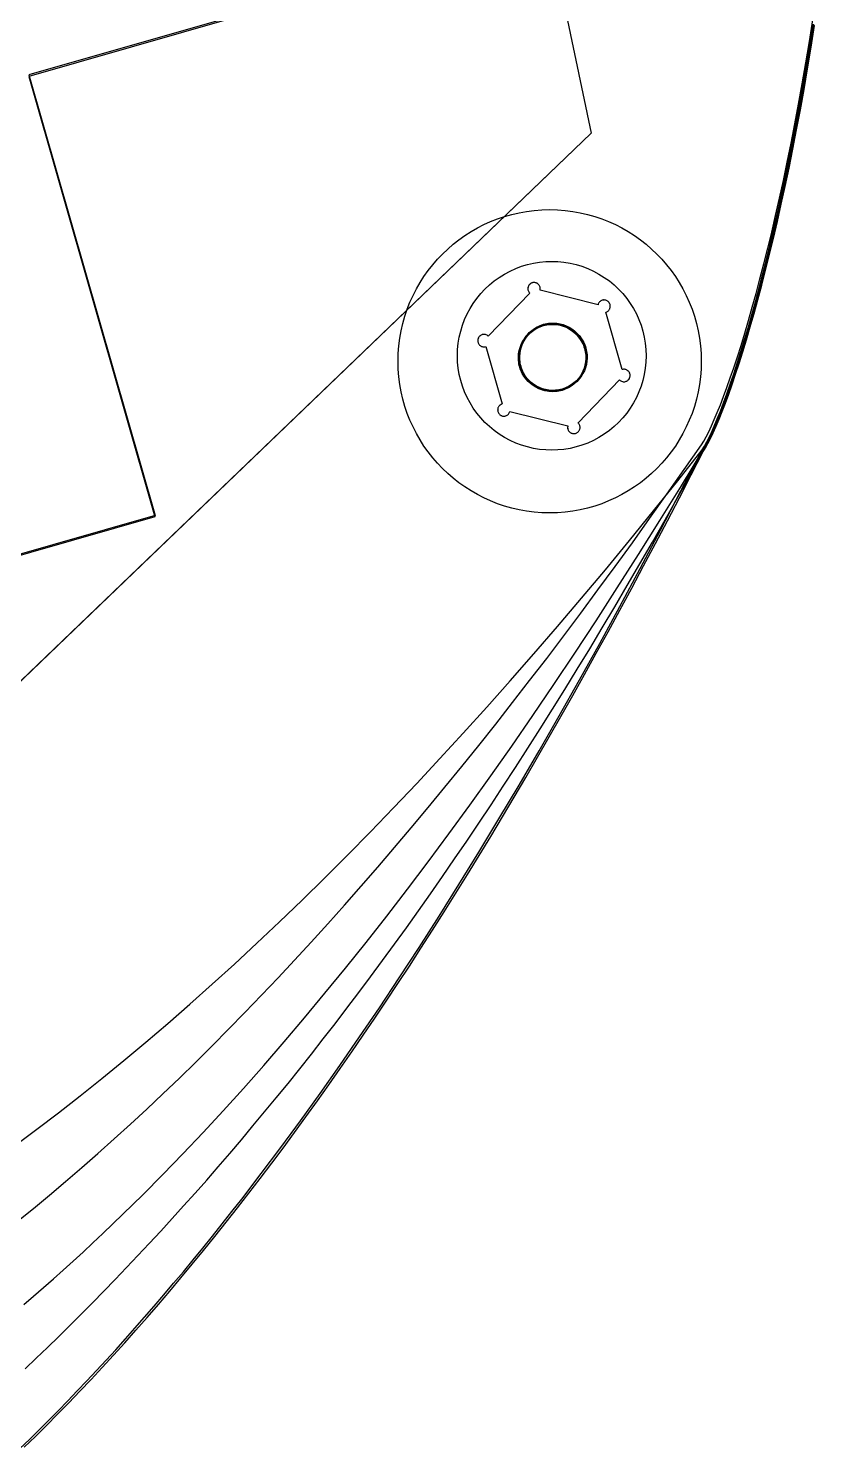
# Model space of a CAD drawing. Extents: x 5 to 192, y -377 to 0.
# Drawn here: x 159.1 to 190.6, y -364.4 to -307.5 of the extents above; entities that cross this region are included whole.
import ezdxf

# ---------------------------------------------------------------- set-up
doc = ezdxf.new("R2010")
doc.units = 0
for name, color, linetype in [('bottom', 7, 'CONTINUOUS'), ('foot_lower', 7, 'CONTINUOUS'), ('foot_upper', 7, 'CONTINUOUS'), ('hipro_lower', 7, 'CONTINUOUS'), ('hipro_upper', 7, 'CONTINUOUS'), ('mid_lower', 7, 'CONTINUOUS'), ('mid_upper', 7, 'CONTINUOUS'), ('plate', 7, 'CONTINUOUS')]:
    doc.layers.add(name, color=color, linetype=linetype)

msp = doc.modelspace()

# ---------------------------------------------------------------- linework, layer by layer
at = {"layer": 'bottom', "color": 7}
msp.add_lwpolyline([(158.72163, -364.3561), (159.103143, -363.986009), (159.485091, -363.610175), (159.867468, -363.228583), (160.250277, -362.841215), (160.633517, -362.448051), (161.017184, -362.049072), (161.401281, -361.644262), (161.785807, -361.233605), (162.170757, -360.817077), (162.556136, -360.394665), (162.941937, -359.966349), (163.328167, -359.53211), (163.714819, -359.091933), (164.101893, -358.645797), (164.48939, -358.193684), (164.877309, -357.735577), (165.265648, -357.271458), (165.654408, -356.801309), (166.043587, -356.325109), (166.433185, -355.842844), (166.8232, -355.354495), (167.213634, -354.860041), (167.604482, -354.359467), (168.387425, -353.339883), (169.172024, -352.295596), (169.958271, -351.226464), (170.746165, -350.132343), (171.535694, -349.013083), (172.326854, -347.868543), (173.119639, -346.698577), (173.914042, -345.503042), (174.710059, -344.281791), (175.50768, -343.03468), (176.306905, -341.761563), (177.107722, -340.462298), (177.910126, -339.13674), (178.714113, -337.78474), (179.519677, -336.406156), (180.326808, -335.000844), (181.135504, -333.568659), (181.945757, -332.109456), (182.757562, -330.623087), (183.570912, -329.109414), (184.3858, -327.568285), (185.20222, -325.999557), (186.020167, -324.40309), (186.111117, -324.25755), (186.208391, -324.084091), (186.311668, -323.883006), (186.420629, -323.654587), (186.534954, -323.399126), (186.654324, -323.116911), (186.778416, -322.80824), (186.906912, -322.473402), (187.039495, -322.112688), (187.17584, -321.726395), (187.315629, -321.314808), (187.458545, -320.878222), (187.604265, -320.41693), (187.752469, -319.93122), (187.902837, -319.421391), (188.055052, -318.887729), (188.208793, -318.330529), (188.363738, -317.75008), (188.519567, -317.146677), (188.675963, -316.520612), (188.832605, -315.872175), (188.98917, -315.201658), (189.145345, -314.509355), (189.300803, -313.795553), (189.455228, -313.060553), (189.608299, -312.304638), (189.759698, -311.528104), (189.909101, -310.731241), (190.056192, -309.914346), (190.20065, -309.077705), (190.342153, -308.221613), (190.480383, -307.346361)], dxfattribs=at)
msp.add_lwpolyline([(178.740727, -321.040876), (178.740727, -321.040876), (178.723348, -320.973873), (178.709548, -320.906754), (178.699272, -320.839629), (178.692459, -320.772606), (178.68898, -320.639284), (178.698637, -320.507646), (178.720958, -320.378548), (178.755467, -320.252846), (178.801685, -320.131398), (178.859142, -320.015058), (178.927361, -319.904685), (179.00587, -319.801134), (179.094189, -319.705259), (179.191847, -319.617921), (179.298367, -319.539971), (179.413274, -319.47227), (179.473723, -319.442529), (179.536093, -319.415671), (179.600322, -319.391805), (179.666352, -319.371033), (179.666352, -319.371033), (179.73336, -319.353654), (179.800479, -319.339857), (179.867607, -319.329583), (179.934632, -319.322768), (180.067959, -319.319288), (180.199597, -319.328943), (180.328696, -319.351259), (180.454395, -319.385763), (180.57584, -319.431978), (180.692178, -319.48943), (180.802546, -319.557644), (180.906094, -319.636148), (181.001961, -319.724467), (181.089294, -319.822122), (181.167237, -319.928642), (181.23493, -320.043554), (181.264666, -320.104007), (181.291522, -320.166381), (181.315385, -320.230613), (181.336152, -320.296648), (181.336152, -320.296648), (181.353533, -320.363656), (181.36733, -320.430775), (181.37761, -320.497902), (181.384425, -320.564931), (181.387904, -320.698253), (181.37825, -320.829891), (181.355933, -320.958986), (181.32143, -321.084684), (181.275212, -321.206126), (181.21776, -321.322461), (181.149543, -321.432829), (181.071039, -321.536375), (180.982721, -321.632242), (180.885065, -321.719575), (180.778545, -321.797517), (180.663636, -321.865216), (180.603183, -321.894954), (180.540814, -321.921812), (180.476582, -321.945681), (180.410552, -321.96645), (180.410552, -321.96645), (180.343547, -321.983826), (180.27643, -321.997624), (180.209305, -322.007901), (180.142282, -322.014715), (180.008963, -322.018195), (179.877327, -322.008541), (179.748234, -321.986227), (179.62254, -321.951726), (179.501097, -321.905513), (179.384762, -321.848063), (179.274394, -321.779852), (179.170846, -321.701353), (179.074973, -321.61304), (178.987636, -321.515387), (178.909685, -321.408869), (178.841979, -321.293962), (178.812236, -321.23351), (178.785375, -321.17114), (178.761504, -321.106909), (178.740727, -321.040876)], close=True, dxfattribs=at)
at = {"layer": 'foot_lower', "color": 7}
for points in [[(178.74075, -321.040947), (178.74075, -321.040947), (178.723371, -320.973942), (178.709571, -320.906822), (178.699297, -320.839695), (178.692482, -320.77267), (178.689002, -320.639345), (178.698662, -320.507704), (178.720984, -320.378606), (178.755489, -320.252904), (178.80171, -320.131456), (178.859167, -320.015119), (178.927387, -319.904746), (179.005896, -319.801193), (179.094214, -319.70532), (179.191872, -319.61798), (179.298392, -319.54003), (179.413299, -319.472328), (179.473749, -319.442585), (179.536118, -319.415727), (179.600348, -319.391856), (179.666377, -319.371084), (179.666377, -319.371084), (179.733385, -319.353708), (179.800505, -319.33991), (179.867632, -319.329636), (179.934657, -319.322821), (180.067985, -319.319344), (180.199623, -319.328999), (180.328721, -319.351315), (180.454421, -319.385818), (180.575866, -319.432034), (180.692203, -319.489484), (180.802571, -319.557698), (180.906119, -319.636202), (181.001987, -319.724518), (181.08932, -319.822173), (181.167262, -319.928696), (181.234956, -320.043605), (181.264691, -320.10406), (181.291547, -320.166432), (181.31541, -320.230666), (181.336177, -320.296701), (181.336177, -320.296701), (181.353559, -320.363709), (181.367356, -320.430831), (181.377635, -320.497958), (181.38445, -320.564986), (181.38793, -320.698311), (181.378275, -320.829949), (181.355959, -320.959047), (181.321455, -321.084745), (181.275238, -321.20619), (181.217785, -321.322524), (181.149568, -321.432892), (181.071065, -321.536438), (180.982746, -321.632305), (180.885091, -321.719641), (180.778571, -321.797583), (180.663661, -321.865282), (180.603209, -321.89502), (180.540839, -321.921876), (180.476608, -321.945744), (180.410578, -321.966514), (180.410578, -321.966514), (180.343572, -321.98389), (180.276455, -321.997687), (180.209331, -322.007962), (180.142308, -322.014776), (180.008988, -322.018254), (179.877353, -322.008599), (179.748259, -321.986283), (179.622565, -321.951782), (179.501122, -321.905569), (179.384788, -321.848119), (179.27442, -321.779908), (179.170871, -321.701406), (179.074999, -321.613095), (178.987661, -321.515445), (178.909711, -321.40893), (178.842004, -321.294025), (178.812261, -321.233576), (178.785398, -321.171206), (178.761527, -321.106977), (178.74075, -321.040947)], [(183.80638, -320.585505)]]:
    msp.add_lwpolyline(points, close=True, dxfattribs=at)
for points in [[(178.135899, -317.311651), (179.305534, -316.636362), (180.746585, -316.636362), (181.91622, -317.311651)], [(176.245739, -320.585505), (176.245739, -319.234926), (176.966264, -317.98694), (178.135899, -317.311651)], [(181.91622, -317.311651), (183.085855, -317.98694), (183.80638, -319.234926), (183.80638, -320.585505)], [(178.135899, -323.859358), (176.966264, -323.184069), (176.245739, -321.936083), (176.245739, -320.585505)], [(183.80638, -320.585505), (183.80638, -321.936083), (183.085855, -323.184069), (181.91622, -323.859358)], [(181.91622, -323.859358), (180.746585, -324.534647), (179.305534, -324.534647), (178.135899, -323.859358)]]:
    msp.add_open_spline(points, degree=3, dxfattribs=at)
at = {"layer": 'foot_upper', "color": 7}
for points in [[(178.74075, -321.040947), (178.74075, -321.040947), (178.723371, -320.973942), (178.709571, -320.906822), (178.699297, -320.839695), (178.692482, -320.77267), (178.689002, -320.639345), (178.698662, -320.507704), (178.720984, -320.378606), (178.755489, -320.252904), (178.80171, -320.131456), (178.859167, -320.015119), (178.927387, -319.904746), (179.005896, -319.801193), (179.094214, -319.70532), (179.191872, -319.61798), (179.298392, -319.54003), (179.413299, -319.472328), (179.473749, -319.442585), (179.536118, -319.415727), (179.600348, -319.391856), (179.666377, -319.371084), (179.666377, -319.371084), (179.733385, -319.353708), (179.800505, -319.33991), (179.867632, -319.329636), (179.934657, -319.322821), (180.067985, -319.319344), (180.199623, -319.328999), (180.328721, -319.351315), (180.454421, -319.385818), (180.575866, -319.432034), (180.692203, -319.489484), (180.802571, -319.557698), (180.906119, -319.636202), (181.001987, -319.724518), (181.08932, -319.822173), (181.167262, -319.928696), (181.234956, -320.043605), (181.264691, -320.10406), (181.291547, -320.166432), (181.31541, -320.230666), (181.336177, -320.296701), (181.336177, -320.296701), (181.353559, -320.363709), (181.367356, -320.430831), (181.377635, -320.497958), (181.38445, -320.564986), (181.38793, -320.698311), (181.378275, -320.829949), (181.355959, -320.959047), (181.321455, -321.084745), (181.275238, -321.20619), (181.217785, -321.322524), (181.149568, -321.432892), (181.071065, -321.536438), (180.982746, -321.632305), (180.885091, -321.719641), (180.778571, -321.797583), (180.663661, -321.865282), (180.603209, -321.89502), (180.540839, -321.921876), (180.476608, -321.945744), (180.410578, -321.966514), (180.410578, -321.966514), (180.343572, -321.98389), (180.276455, -321.997687), (180.209331, -322.007962), (180.142308, -322.014776), (180.008988, -322.018254), (179.877353, -322.008599), (179.748259, -321.986283), (179.622565, -321.951782), (179.501122, -321.905569), (179.384788, -321.848119), (179.27442, -321.779908), (179.170871, -321.701406), (179.074999, -321.613095), (178.987661, -321.515445), (178.909711, -321.40893), (178.842004, -321.294025), (178.812261, -321.233576), (178.785398, -321.171206), (178.761527, -321.106977), (178.74075, -321.040947)], [(186.012673, -320.805713)]]:
    msp.add_lwpolyline(points, close=True, dxfattribs=at)
for points in [[(173.867437, -320.805713), (173.867437, -317.451898), (176.586241, -314.733095), (179.940055, -314.733095)], [(179.940055, -314.733095), (183.293869, -314.733095), (186.012673, -317.451898), (186.012673, -320.805713)], [(179.940055, -326.878331), (176.586241, -326.878331), (173.867437, -324.159527), (173.867437, -320.805713)], [(186.012673, -320.805713), (186.012673, -324.159527), (183.293869, -326.878331), (179.940055, -326.878331)]]:
    msp.add_open_spline(points, degree=3, dxfattribs=at)
at = {"layer": 'hipro_lower', "color": 7}
for points in [[(177.381874, -304.143258), (159.069831, -309.394154)], [(158.614922, -355.261143), (159.258469, -354.738774), (159.903223, -354.204807), (160.549189, -353.659222), (161.196366, -353.102006), (161.84476, -352.53314), (162.494373, -351.952605), (163.145211, -351.360385), (163.79727, -350.756462), (164.450559, -350.140819), (165.105076, -349.513436), (165.760831, -348.874297), (166.417818, -348.223384), (167.076047, -347.560682), (167.735518, -346.886169), (168.396233, -346.199833), (169.058196, -345.50165), (169.721408, -344.791607), (170.385875, -344.069685), (171.0516, -343.335866), (171.718584, -342.590134), (172.386828, -341.832469), (173.05634, -341.062856), (173.727116, -340.281277), (174.399165, -339.487712), (175.072489, -338.682145), (175.747088, -337.864559), (176.422967, -337.034936), (177.100127, -336.193261), (177.778574, -335.33951), (178.458307, -334.473672), (179.139332, -333.595725), (179.82165, -332.705653), (180.505266, -331.803439), (181.190181, -330.889066), (181.876398, -329.962514), (182.56392, -329.023767), (183.252749, -328.072808), (183.94289, -327.109619), (184.634345, -326.134182), (185.327117, -325.14648), (186.021209, -324.146493), (186.112163, -324.001002), (186.209453, -323.827688), (186.312753, -323.62684), (186.421747, -323.39875), (186.536113, -323.143708), (186.655531, -322.862007), (186.779681, -322.553932), (186.908243, -322.219777), (187.0409, -321.859834), (187.177329, -321.474391), (187.317209, -321.063739), (187.460221, -320.628166), (187.606045, -320.167966), (187.754364, -319.683428), (187.904854, -319.174843), (188.057195, -318.642502), (188.211069, -318.086694), (188.366154, -317.50771), (188.522133, -316.905842), (188.678683, -316.281377), (188.835485, -315.634606), (188.992218, -314.965824), (189.148566, -314.275316), (189.304202, -313.563377), (189.458812, -312.830294), (189.612075, -312.076358), (189.763668, -311.301861), (189.913274, -310.507091), (190.060571, -309.69234), (190.20524, -308.857901), (190.346962, -308.004059), (190.485415, -307.131109)], [(159.069831, -309.394154), (164.128194, -327.034748), (145.816151, -332.285643)]]:
    msp.add_lwpolyline(points, dxfattribs=at)
msp.add_lwpolyline([(178.767267, -321.048852), (178.767267, -321.048852), (178.749891, -320.981846), (178.736097, -320.914727), (178.725822, -320.8476), (178.719007, -320.780574), (178.71553, -320.647249), (178.725187, -320.515611), (178.747504, -320.386513), (178.782007, -320.260814), (178.828222, -320.139368), (178.885672, -320.023031), (178.953887, -319.912661), (179.032388, -319.809112), (179.120704, -319.71324), (179.218357, -319.625904), (179.324874, -319.547959), (179.439781, -319.480261), (179.500233, -319.450522), (179.562606, -319.423664), (179.626837, -319.399799), (179.69287, -319.379029), (179.69287, -319.379029), (179.759875, -319.36165), (179.826994, -319.347853), (179.894122, -319.337576), (179.961147, -319.330764), (180.094469, -319.327282), (180.226107, -319.336939), (180.355203, -319.359255), (180.4809, -319.393758), (180.602345, -319.439974), (180.71868, -319.497424), (180.829051, -319.56564), (180.932599, -319.644142), (181.028469, -319.73246), (181.115807, -319.830113), (181.193752, -319.936633), (181.261453, -320.051543), (181.291194, -320.111995), (181.318052, -320.174367), (181.34192, -320.238599), (181.362692, -320.304631), (181.362692, -320.304631), (181.380071, -320.371639), (181.393868, -320.438761), (181.404145, -320.505888), (181.410957, -320.572914), (181.41444, -320.706238), (181.404783, -320.837874), (181.382466, -320.96697), (181.347963, -321.092667), (181.301748, -321.214107), (181.244295, -321.330439), (181.176081, -321.440805), (181.09758, -321.54435), (181.009261, -321.640218), (180.911608, -321.72755), (180.805088, -321.805493), (180.690179, -321.873192), (180.629727, -321.90293), (180.567354, -321.929788), (180.503123, -321.953656), (180.43709, -321.974428), (180.43709, -321.974428), (180.370085, -321.991805), (180.302965, -322.005599), (180.235838, -322.015876), (180.168813, -322.022689), (180.03549, -322.026171), (179.903852, -322.016516), (179.774757, -321.994202), (179.64906, -321.959704), (179.527615, -321.913494), (179.411277, -321.856044), (179.300909, -321.787835), (179.197361, -321.709336), (179.101491, -321.621025), (179.014153, -321.523372), (178.936208, -321.416855), (178.868507, -321.301945), (178.838766, -321.241493), (178.811908, -321.179121), (178.78804, -321.114887), (178.767267, -321.048852)], close=True, dxfattribs=at)
at = {"layer": 'hipro_upper', "color": 7}
for points in [[(177.385021, -304.089382), (159.072978, -309.34028)], [(158.542196, -352.197651), (159.401959, -351.559204), (160.26557, -350.901826), (161.133039, -350.225406), (162.004377, -349.529831), (162.879593, -348.814988), (163.758698, -348.080773), (164.641701, -347.327065), (165.528614, -346.553762), (166.419446, -345.760745), (167.314205, -344.947909), (168.212904, -344.115139), (169.115549, -343.262325), (170.022157, -342.389355), (170.93273, -341.49612), (171.847283, -340.582506), (172.765824, -339.648403), (173.688366, -338.6937), (174.614915, -337.718283), (175.545481, -336.722046), (176.480077, -335.704874), (177.418712, -334.666656), (178.361395, -333.607282), (179.308136, -332.526641), (180.258947, -331.42462), (181.213836, -330.301109), (182.172813, -329.155995), (183.135888, -327.989171), (184.103073, -326.800521), (185.074375, -325.589936), (186.049806, -324.357306), (186.140756, -324.211766), (186.238031, -324.038307), (186.34131, -323.83722), (186.450271, -323.6088), (186.564596, -323.35334), (186.683966, -323.071125), (186.808058, -322.762454), (186.936557, -322.427616), (187.069137, -322.066902), (187.205485, -321.680606), (187.345274, -321.269017), (187.488189, -320.832431), (187.633909, -320.371139), (187.782113, -319.885432), (187.932484, -319.3756), (188.084699, -318.841938), (188.23844, -318.284738), (188.393383, -317.704289), (188.549214, -317.100886), (188.70561, -316.474819), (188.862252, -315.826381), (189.01882, -315.155864), (189.174992, -314.463559), (189.330453, -313.74976), (189.484877, -313.014757), (189.637948, -312.258842), (189.789347, -311.482307), (189.93875, -310.685445), (190.085842, -309.86855), (190.230299, -309.031909), (190.371803, -308.175817), (190.510035, -307.300565)], [(159.072978, -309.34028), (164.131341, -326.980887), (145.819273, -332.231782)]]:
    msp.add_lwpolyline(points, dxfattribs=at)
msp.add_lwpolyline([(178.77044, -320.995052), (178.77044, -320.995052), (178.753061, -320.928047), (178.739264, -320.860927), (178.728987, -320.793803), (178.722172, -320.726777), (178.71869, -320.593455), (178.728344, -320.461819), (178.750658, -320.332721), (178.785162, -320.207021), (178.831372, -320.085576), (178.888824, -319.969242), (178.957036, -319.858871), (179.035537, -319.755323), (179.123851, -319.65945), (179.221504, -319.572115), (179.328021, -319.494167), (179.442928, -319.426469), (179.50338, -319.396728), (179.565753, -319.36987), (179.629984, -319.346004), (179.696017, -319.325232), (179.696017, -319.325232), (179.763019, -319.307856), (179.830136, -319.294058), (179.897261, -319.283784), (179.964287, -319.276969), (180.097606, -319.273492), (180.229242, -319.283149), (180.358337, -319.305465), (180.484037, -319.339969), (180.605482, -319.386184), (180.721819, -319.443636), (180.83219, -319.511851), (180.935738, -319.590355), (181.031611, -319.67867), (181.118949, -319.776323), (181.196896, -319.882841), (181.2646, -319.997748), (181.294341, -320.0582), (181.321199, -320.120572), (181.345067, -320.184801), (181.365839, -320.250834), (181.365839, -320.250834), (181.383218, -320.317844), (181.397015, -320.384969), (181.40729, -320.452099), (181.414105, -320.519129), (181.417584, -320.652456), (181.407927, -320.784097), (181.385608, -320.913193), (181.351105, -321.03889), (181.304887, -321.160332), (181.247435, -321.276665), (181.179218, -321.38703), (181.100714, -321.490573), (181.012398, -321.586438), (180.914743, -321.673768), (180.808225, -321.751708), (180.693318, -321.819405), (180.632869, -321.849143), (180.570496, -321.875998), (180.506267, -321.899867), (180.440237, -321.920636), (180.440237, -321.920636), (180.373232, -321.938012), (180.306112, -321.95181), (180.238988, -321.962087), (180.171962, -321.968901), (180.03864, -321.972384), (179.907004, -321.962732), (179.777911, -321.94042), (179.652214, -321.905922), (179.530772, -321.859714), (179.414437, -321.802267), (179.304072, -321.734058), (179.200526, -321.655559), (179.104656, -321.567246), (179.017323, -321.46959), (178.939378, -321.36307), (178.871679, -321.248158), (178.841938, -321.187701), (178.81508, -321.125326), (178.791212, -321.061089), (178.77044, -320.995052)], close=True, dxfattribs=at)
at = {"layer": 'mid_lower', "color": 7}
for points in [[(167.004684, -242.189723), (181.601406, -311.666382), (149.681739, -342.307576)], [(158.893147, -364.298142), (159.338309, -363.865248), (159.783968, -363.424601), (160.230115, -362.976126), (160.676768, -362.519842), (161.123916, -362.055675), (161.571564, -361.583595), (162.019724, -361.103601), (162.468384, -360.615614), (162.917564, -360.119658), (163.367254, -359.615654), (163.817464, -359.103601), (164.2682, -358.58347), (164.71945, -358.055185), (165.171226, -357.518743), (165.623533, -356.974116), (166.076374, -356.421276), (166.529747, -355.860172), (166.983663, -355.290801), (167.438112, -354.713085), (167.893105, -354.127022), (168.348646, -353.532583), (168.80474, -352.929743), (169.261376, -352.318423), (169.718573, -351.698645), (170.176328, -351.070358), (170.634638, -350.433508), (171.093522, -349.788118), (171.552962, -349.134086), (172.012976, -348.471435), (172.473555, -347.800086), (172.934717, -347.120062), (173.396452, -346.431286), (173.858771, -345.733754), (174.321671, -345.027416), (174.785157, -344.312242), (175.249226, -343.588182), (175.713895, -342.855256), (176.179156, -342.113388), (176.645018, -341.362574), (177.111473, -340.602739), (177.578539, -339.833904), (178.046211, -339.056015), (178.514489, -338.269023), (178.983376, -337.472897), (179.452882, -336.667637), (179.923006, -335.853189), (180.393744, -335.029502), (180.865115, -334.196596), (181.337109, -333.354396), (181.809728, -332.502873), (182.282981, -331.642), (182.756874, -330.771775), (183.2314, -329.892119), (183.706562, -329.003007), (184.182371, -328.104434), (184.658832, -327.196373), (185.135937, -326.278748), (185.613695, -325.351554), (186.092108, -324.414766), (186.1368, -324.345484), (186.183106, -324.269159), (186.280432, -324.095657), (186.383756, -323.894514), (186.49276, -323.666031), (186.607131, -323.410511), (186.72655, -323.128256), (186.850684, -322.81952), (186.979225, -322.48463), (187.111848, -322.123863), (187.248238, -321.737521), (187.388068, -321.325882), (187.531023, -320.88925), (187.676788, -320.427924), (187.825029, -319.942161), (187.975438, -319.432285), (188.127689, -318.898575), (188.281467, -318.341333), (188.436448, -317.760837), (188.592315, -317.157389), (188.74875, -316.531291), (188.905422, -315.882797), (189.062028, -315.212259), (189.218233, -314.519904), (189.373722, -313.806061), (189.528183, -313.07103), (189.681281, -312.315066), (189.832711, -311.538494), (189.98215, -310.741619), (190.129265, -309.924667), (190.273753, -309.08799), (190.415285, -308.231868), (190.55355, -307.3566)]]:
    msp.add_lwpolyline(points, dxfattribs=at)
msp.add_lwpolyline([(181.148554, -323.384), (181.136716, -323.352753), (181.120644, -323.324596), (181.101167, -323.299133), (181.079116, -323.275967), (182.74265, -321.553294), (182.767159, -321.574223), (182.793854, -321.591988), (182.822425, -321.606334), (182.852558, -321.616957), (182.883937, -321.623575), (182.916249, -321.62591), (182.949197, -321.623729), (182.982448, -321.616678), (183.006663, -321.608387), (183.029484, -321.597906), (183.050815, -321.585368), (183.070577, -321.570955), (183.088686, -321.554823), (183.105048, -321.537105), (183.119578, -321.517956), (183.132199, -321.497558), (183.142815, -321.476044), (183.151342, -321.45357), (183.157701, -321.430317), (183.161801, -321.406417), (183.163544, -321.382004), (183.162863, -321.357282), (183.159665, -321.332383), (183.153862, -321.307464), (183.145572, -321.283233), (183.135089, -321.260423), (183.122566, -321.239097), (183.10815, -321.219317), (183.092009, -321.201221), (183.074287, -321.184847), (183.055153, -321.17033), (183.03475, -321.157711), (183.01323, -321.147076), (182.990768, -321.138561), (182.967502, -321.132206), (182.943589, -321.128097), (182.919192, -321.126346), (182.894466, -321.127042), (182.869559, -321.130247), (182.84463, -321.136048), (182.186749, -318.841743), (182.210964, -318.833452), (182.233785, -318.822971), (182.255115, -318.810433), (182.274877, -318.796021), (182.292986, -318.779889), (182.309349, -318.76217), (182.323879, -318.743021), (182.3365, -318.722623), (182.347115, -318.701109), (182.355642, -318.678635), (182.362002, -318.655382), (182.366101, -318.631482), (182.367844, -318.607069), (182.367163, -318.582347), (182.363966, -318.557448), (182.358163, -318.532529), (182.349879, -318.508323), (182.339389, -318.485488), (182.326866, -318.464162), (182.312458, -318.444406), (182.296309, -318.426286), (182.278594, -318.409936), (182.259453, -318.395396), (182.23905, -318.382776), (182.217538, -318.372166), (182.195068, -318.363626), (182.171803, -318.357271), (182.147897, -318.353186), (182.1235, -318.351436), (182.098767, -318.352107), (182.073859, -318.355312), (182.04893, -318.361113), (182.016998, -318.372753), (181.987902, -318.388362), (181.961738, -318.407465), (181.938639, -318.429705), (181.918719, -318.45468), (181.902092, -318.481987), (181.888871, -318.511197), (181.879178, -318.541933), (179.555541, -317.962562), (179.561948, -317.931236), (179.564967, -317.899323), (179.563679, -317.866927), (179.557159, -317.834155), (179.548876, -317.809948), (179.538386, -317.787114), (179.525863, -317.765787), (179.511454, -317.746032), (179.495313, -317.727936), (179.477591, -317.711562), (179.45845, -317.697021), (179.438054, -317.684426), (179.416534, -317.673791), (179.394071, -317.665276), (179.370806, -317.658921), (179.346893, -317.654812), (179.322494, -317.653062), (179.297768, -317.653758), (179.272863, -317.656962), (179.247933, -317.662763), (179.223721, -317.671053), (179.200904, -317.681533), (179.179569, -317.694045), (179.15981, -317.708457), (179.14171, -317.724613), (179.125348, -317.742332), (179.110811, -317.761456), (179.098199, -317.781878), (179.087577, -317.803367), (179.07905, -317.825841), (179.072698, -317.849119), (179.068598, -317.873019), (179.066848, -317.897408), (179.067529, -317.92213), (179.070733, -317.947053), (179.076536, -317.971971), (179.088374, -318.003218), (179.104444, -318.031376), (179.123916, -318.05684), (179.145947, -318.079985), (177.482418, -319.802683), (177.457909, -319.781755), (177.431217, -319.763989), (177.402645, -319.749643), (177.372515, -319.739019), (177.341136, -319.732401), (177.308822, -319.730067), (177.275873, -319.732248), (177.242622, -319.739299), (177.21841, -319.747589), (177.195593, -319.758069), (177.174265, -319.770606), (177.154503, -319.785018), (177.136394, -319.80115), (177.120032, -319.818869), (177.105499, -319.838019), (177.092878, -319.858417), (177.082261, -319.879931), (177.073733, -319.902405), (177.067374, -319.925658), (177.063282, -319.949583), (177.061527, -319.973973), (177.062208, -319.998695), (177.065412, -320.023619), (177.071215, -320.048537), (177.079499, -320.072744), (177.089982, -320.095554), (177.102505, -320.11688), (177.116925, -320.136659), (177.133066, -320.154754), (177.150781, -320.171104), (177.169923, -320.185645), (177.190328, -320.198264), (177.21184, -320.208874), (177.234313, -320.217413), (177.257578, -320.223768), (177.281484, -320.227853), (177.305881, -320.229603), (177.330611, -320.228933), (177.355514, -320.225729), (177.380441, -320.219929), (178.038322, -322.514234), (178.014109, -322.522524), (177.991293, -322.533004), (177.969958, -322.545516), (177.950196, -322.559929), (177.932094, -322.576085), (177.915732, -322.593804), (177.901192, -322.612929), (177.888578, -322.633351), (177.87796, -322.654866), (177.869426, -322.677316), (177.863074, -322.700593), (177.858974, -322.724493), (177.857226, -322.748908), (177.857907, -322.77363), (177.861105, -322.798529), (177.866915, -322.823472), (177.875198, -322.847679), (177.885681, -322.870489), (177.898204, -322.891815), (177.912624, -322.911594), (177.928766, -322.929689), (177.946481, -322.946039), (177.965622, -322.96058), (177.986027, -322.973199), (178.00754, -322.983809), (178.030012, -322.992347), (178.053277, -322.998703), (178.077183, -323.002788), (178.10158, -323.004538), (178.126311, -323.003868), (178.151213, -323.000664), (178.17614, -322.994864), (178.208075, -322.983223), (178.237173, -322.967613), (178.26334, -322.94851), (178.286443, -322.926268), (178.306366, -322.901293), (178.322994, -322.873986), (178.336216, -322.844775), (178.34591, -322.814039), (180.669547, -323.39341), (180.66314, -323.424735), (180.66012, -323.456649), (180.661409, -323.489045), (180.667928, -323.521817), (180.676212, -323.546024), (180.686695, -323.568834), (180.699225, -323.590185), (180.713633, -323.60994), (180.729775, -323.628036), (180.747497, -323.64441), (180.766638, -323.658951), (180.787041, -323.67157), (180.808551, -323.682181), (180.831021, -323.69072), (180.854286, -323.697076), (180.87819, -323.701161), (180.902584, -323.702912), (180.927314, -323.702242), (180.952217, -323.699038), (180.977144, -323.693238), (181.001359, -323.684947), (181.024178, -323.674467), (181.045508, -323.66193), (181.065273, -323.647516), (181.083382, -323.631384), (181.099744, -323.613665), (181.114274, -323.594517), (181.126895, -323.574119), (181.137511, -323.552605), (181.146038, -323.53013), (181.15239, -323.506853), (181.156489, -323.482953), (181.158242, -323.458564), (181.157554, -323.433817), (181.154357, -323.408918), (181.148554, -323.384)], close=True, dxfattribs=at)
at = {"layer": 'mid_upper', "color": 7}
for points in [[(167.005774, -242.189978), (181.602496, -311.666637), (149.678697, -342.313006)], [(158.926138, -361.163731), (159.374324, -360.736179), (159.823325, -360.303215), (160.273135, -359.864655), (160.723779, -359.420412), (161.175257, -358.970329), (161.627594, -358.514318), (162.080789, -358.052221), (162.534861, -357.583928), (162.98981, -357.10928), (163.445667, -356.628214), (163.902427, -356.140548), (164.360104, -355.646171), (164.818717, -355.144973), (165.278273, -354.636819), (165.738781, -354.121575), (166.200258, -353.599131), (166.662712, -353.069351), (167.126152, -352.5321), (167.590594, -351.98727), (168.056041, -351.4347), (168.522515, -350.874305), (168.990025, -350.30595), (169.45858, -349.729501), (169.928196, -349.144846), (170.398874, -348.551828), (170.870632, -347.950335), (171.343485, -347.340258), (171.817434, -346.721437), (172.292504, -346.093786), (172.768702, -345.457171), (173.24603, -344.811434), (173.724513, -344.156486), (174.204151, -343.492171), (174.68496, -342.818377), (175.166958, -342.134995), (175.650144, -341.441864), (176.134536, -340.738875), (176.62015, -340.025918), (177.106986, -339.302833), (177.595063, -338.569511), (178.084394, -337.82584), (178.57499, -337.071687), (179.066859, -336.306916), (179.560009, -335.531393), (180.054458, -334.745008), (180.550222, -333.94765), (181.0473, -333.139161), (181.545706, -332.319404), (182.045464, -331.48832), (182.546567, -330.6457), (183.04904, -329.791483), (183.552891, -328.925509), (184.058129, -328.047669), (184.56477, -327.157828), (185.072819, -326.25585), (185.582292, -325.341626), (186.093199, -324.415021), (186.13789, -324.345739), (186.184196, -324.269414), (186.281522, -324.095912), (186.384847, -323.894769), (186.49385, -323.666286), (186.608221, -323.410766), (186.72764, -323.128511), (186.851774, -322.819775), (186.980315, -322.484885), (187.112938, -322.124118), (187.249328, -321.737776), (187.389158, -321.326137), (187.532113, -320.889505), (187.677878, -320.428179), (187.826119, -319.942416), (187.976528, -319.43254), (188.12878, -318.89883), (188.282557, -318.341588), (188.437538, -317.761092), (188.593405, -317.157644), (188.74984, -316.531546), (188.906512, -315.883052), (189.063118, -315.212514), (189.219323, -314.52016), (189.374812, -313.806316), (189.529273, -313.071285), (189.682371, -312.315321), (189.833801, -311.538749), (189.983241, -310.741874), (190.130356, -309.924922), (190.274843, -309.088245), (190.416375, -308.232123), (190.55464, -307.356855)]]:
    msp.add_lwpolyline(points, dxfattribs=at)
msp.add_lwpolyline([(181.149644, -323.384255), (181.137806, -323.353008), (181.121734, -323.324851), (181.102257, -323.299388), (181.080207, -323.276222), (182.74374, -321.553549), (182.768249, -321.574478), (182.794944, -321.592243), (182.823516, -321.606589), (182.853648, -321.617212), (182.885027, -321.62383), (182.917339, -321.626165), (182.950287, -321.623984), (182.983538, -321.616933), (183.007754, -321.608642), (183.030575, -321.598161), (183.051905, -321.585623), (183.071667, -321.57121), (183.089776, -321.555078), (183.106138, -321.53736), (183.120669, -321.518211), (183.13329, -321.497813), (183.143905, -321.476299), (183.152432, -321.453825), (183.158791, -321.430572), (183.162891, -321.406672), (183.164634, -321.382259), (183.163953, -321.357537), (183.160755, -321.332638), (183.154953, -321.307719), (183.146662, -321.283488), (183.136179, -321.260678), (183.123656, -321.239352), (183.109241, -321.219572), (183.093099, -321.201476), (183.075377, -321.185102), (183.056243, -321.170585), (183.03584, -321.157966), (183.014321, -321.147331), (182.991858, -321.138816), (182.968593, -321.132461), (182.944679, -321.128352), (182.920283, -321.126601), (182.895557, -321.127297), (182.870649, -321.130502), (182.84572, -321.136303), (182.187839, -318.841998), (182.212054, -318.833707), (182.234875, -318.823226), (182.256206, -318.810688), (182.275968, -318.796276), (182.294077, -318.780144), (182.310439, -318.762425), (182.324969, -318.743276), (182.33759, -318.722878), (182.348205, -318.701364), (182.356733, -318.67889), (182.363092, -318.655637), (182.367191, -318.631737), (182.368934, -318.607324), (182.368253, -318.582602), (182.365056, -318.557703), (182.359253, -318.532784), (182.35097, -318.508578), (182.34048, -318.485743), (182.327957, -318.464417), (182.313548, -318.444661), (182.2974, -318.426541), (182.279685, -318.410191), (182.260544, -318.395651), (182.240141, -318.383031), (182.218628, -318.372421), (182.196158, -318.363881), (182.172893, -318.357526), (182.148987, -318.353441), (182.12459, -318.351691), (182.099857, -318.352362), (182.07495, -318.355567), (182.05002, -318.361368), (182.018088, -318.373008), (181.988993, -318.388617), (181.962828, -318.40772), (181.939729, -318.42996), (181.919809, -318.454935), (181.903182, -318.482242), (181.889962, -318.511452), (181.880268, -318.542188), (179.556631, -317.962817), (179.563038, -317.931491), (179.566057, -317.899578), (179.564769, -317.867182), (179.558249, -317.83441), (179.549966, -317.810203), (179.539476, -317.787369), (179.526953, -317.766042), (179.512545, -317.746287), (179.496403, -317.728191), (179.478681, -317.711817), (179.45954, -317.697276), (179.439144, -317.684681), (179.417624, -317.674046), (179.395162, -317.665531), (179.371896, -317.659176), (179.347983, -317.655067), (179.323584, -317.653317), (179.298858, -317.654013), (179.273953, -317.657217), (179.249024, -317.663018), (179.224811, -317.671308), (179.201995, -317.681788), (179.18066, -317.6943), (179.1609, -317.708712), (179.1428, -317.724868), (179.126438, -317.742587), (179.111901, -317.761711), (179.099289, -317.782133), (179.088667, -317.803622), (179.08014, -317.826096), (179.073788, -317.849374), (179.069688, -317.873274), (179.067938, -317.897663), (179.068619, -317.922385), (179.071824, -317.947308), (179.077626, -317.972226), (179.089464, -318.003473), (179.105534, -318.031631), (179.125006, -318.057095), (179.147037, -318.08024), (177.483508, -319.802938), (177.459, -319.78201), (177.432307, -319.764244), (177.403735, -319.749898), (177.373605, -319.739274), (177.342226, -319.732656), (177.309912, -319.730322), (177.276964, -319.732503), (177.243713, -319.739554), (177.2195, -319.747844), (177.196684, -319.758324), (177.175356, -319.770861), (177.155594, -319.785273), (177.137484, -319.801406), (177.121122, -319.819124), (177.10659, -319.838274), (177.093969, -319.858672), (177.083351, -319.880186), (177.074824, -319.90266), (177.068464, -319.925914), (177.064372, -319.949838), (177.062617, -319.974228), (177.063298, -319.99895), (177.066502, -320.023874), (177.072305, -320.048792), (177.080589, -320.072999), (177.091072, -320.095809), (177.103595, -320.117135), (177.118015, -320.136914), (177.134157, -320.155009), (177.151872, -320.171359), (177.171013, -320.1859), (177.191418, -320.198519), (177.212931, -320.209129), (177.235403, -320.217668), (177.258668, -320.224023), (177.282574, -320.228108), (177.306971, -320.229858), (177.331702, -320.229188), (177.356604, -320.225984), (177.381531, -320.220184), (178.039412, -322.514489), (178.015199, -322.522779), (177.992383, -322.533259), (177.971048, -322.545771), (177.951286, -322.560184), (177.933184, -322.57634), (177.916822, -322.594059), (177.902282, -322.613184), (177.889668, -322.633606), (177.87905, -322.655121), (177.870516, -322.677571), (177.864164, -322.700848), (177.860065, -322.724748), (177.858316, -322.749163), (177.858998, -322.773885), (177.862195, -322.798784), (177.868005, -322.823727), (177.876288, -322.847934), (177.886771, -322.870744), (177.899294, -322.89207), (177.913715, -322.911849), (177.929856, -322.929944), (177.947571, -322.946294), (177.966712, -322.960835), (177.987118, -322.973454), (178.00863, -322.984064), (178.031102, -322.992602), (178.054368, -322.998958), (178.078274, -323.003043), (178.102671, -323.004793), (178.127401, -323.004123), (178.152304, -323.000919), (178.177231, -322.995119), (178.209165, -322.983478), (178.238263, -322.967868), (178.26443, -322.948765), (178.287534, -322.926523), (178.307456, -322.901548), (178.324084, -322.874241), (178.337306, -322.84503), (178.347, -322.814294), (180.670637, -323.393665), (180.66423, -323.42499), (180.661211, -323.456904), (180.662499, -323.4893), (180.669019, -323.522072), (180.677302, -323.546279), (180.687785, -323.569089), (180.700315, -323.59044), (180.714723, -323.610195), (180.730865, -323.628291), (180.748587, -323.644665), (180.767728, -323.659206), (180.788131, -323.671825), (180.809641, -323.682436), (180.832111, -323.690975), (180.855376, -323.697331), (180.87928, -323.701416), (180.903674, -323.703167), (180.928405, -323.702497), (180.953307, -323.699293), (180.978234, -323.693493), (181.002449, -323.685202), (181.025268, -323.674722), (181.046599, -323.662185), (181.066363, -323.647771), (181.084472, -323.631639), (181.100834, -323.61392), (181.115365, -323.594772), (181.127986, -323.574374), (181.138601, -323.55286), (181.147128, -323.530385), (181.15348, -323.507108), (181.15758, -323.483208), (181.159332, -323.458819), (181.158644, -323.434072), (181.155447, -323.409173), (181.149644, -323.384255)], close=True, dxfattribs=at)
at = {"layer": 'plate', "color": 7}
msp.add_lwpolyline([(158.874858, -358.587476), (159.268914, -358.249676), (159.663531, -357.906664), (160.058712, -357.558425), (160.454455, -357.20494), (160.850758, -356.846198), (161.247621, -356.48218), (161.645048, -356.112869), (162.043033, -355.738249), (162.441582, -355.358308), (162.840688, -354.973025), (163.240354, -354.582386), (163.64058, -354.186376), (164.44271, -353.378178), (165.247075, -352.548301), (166.053673, -351.696616), (166.862499, -350.822997), (167.673554, -349.927316), (168.486835, -349.009443), (169.302338, -348.069254), (170.120062, -347.106616), (170.940005, -346.121405), (171.762163, -345.113492), (172.586536, -344.082749), (173.413121, -343.029047), (174.241913, -341.952258), (175.072913, -340.852257), (175.906118, -339.728916), (176.741524, -338.582102), (177.579131, -337.411692), (178.418937, -336.217556), (179.260935, -334.999567), (180.105127, -333.757595), (180.951512, -332.491515), (181.800081, -331.201197), (182.650839, -329.886515), (183.503779, -328.547339), (184.358902, -327.183541), (185.216203, -325.794995), (186.075681, -324.381573), (186.166631, -324.236034), (186.263906, -324.062574), (186.367185, -323.86149), (186.476146, -323.63307), (186.590471, -323.377609), (186.709841, -323.095395), (186.833933, -322.786724), (186.962432, -322.451885), (187.095012, -322.091175), (187.23136, -321.704878), (187.371149, -321.293291), (187.514064, -320.856706), (187.659784, -320.395413), (187.807988, -319.909707), (187.958359, -319.399875), (188.110574, -318.866213), (188.264315, -318.309012), (188.41926, -317.728566), (188.575089, -317.125163), (188.731485, -316.499096), (188.888127, -315.850659), (189.044695, -315.180141), (189.200867, -314.487838), (189.356328, -313.774039), (189.510752, -313.039037), (189.663823, -312.283122), (189.815222, -311.50659), (189.964625, -310.709728), (190.111717, -309.89283), (190.256174, -309.056191), (190.397678, -308.200099), (190.53591, -307.324847)], dxfattribs=at)
msp.add_lwpolyline([(178.7963, -321.019347), (178.7963, -321.019347), (178.778924, -320.952342), (178.765126, -320.885222), (178.754849, -320.818098), (178.748037, -320.751072), (178.744557, -320.61775), (178.754212, -320.486112), (178.776528, -320.357016), (178.811029, -320.231317), (178.857245, -320.109869), (178.914694, -319.993534), (178.982909, -319.883164), (179.061407, -319.779613), (179.149723, -319.683743), (179.247376, -319.596405), (179.353894, -319.518457), (179.468801, -319.450759), (179.529253, -319.421018), (179.591623, -319.39416), (179.655854, -319.370294), (179.721887, -319.349522), (179.721887, -319.349522), (179.788892, -319.332146), (179.856011, -319.318348), (179.923139, -319.308074), (179.990164, -319.301259), (180.123486, -319.297782), (180.255124, -319.307439), (180.38422, -319.329755), (180.509917, -319.364259), (180.631365, -319.410474), (180.747699, -319.467927), (180.85807, -319.536143), (180.961616, -319.614645), (181.057486, -319.702961), (181.144821, -319.800616), (181.222769, -319.907134), (181.290467, -320.022041), (181.320206, -320.082493), (181.347064, -320.144865), (181.370932, -320.209094), (181.391702, -320.275126), (181.391702, -320.275126), (181.40908, -320.342134), (181.422878, -320.409259), (181.433155, -320.476386), (181.439969, -320.543414), (181.443449, -320.676739), (181.433795, -320.808377), (181.411478, -320.937473), (181.376975, -321.06317), (181.330759, -321.184612), (181.27331, -321.300947), (181.205095, -321.411313), (181.126592, -321.514856), (181.038276, -321.610723), (180.940623, -321.698053), (180.834103, -321.775996), (180.719196, -321.843692), (180.658744, -321.873433), (180.596371, -321.900288), (180.53214, -321.924157), (180.466107, -321.944926), (180.466107, -321.944926), (180.399102, -321.962303), (180.331982, -321.9761), (180.264858, -321.986377), (180.197832, -321.993191), (180.06451, -321.996674), (179.932874, -321.987022), (179.803779, -321.964708), (179.678082, -321.93021), (179.556639, -321.883999), (179.440305, -321.826552), (179.329936, -321.75834), (179.226388, -321.679842), (179.130518, -321.591528), (179.043183, -321.493875), (178.965238, -321.387355), (178.897539, -321.272446), (178.867798, -321.211991), (178.84094, -321.149616), (178.817072, -321.085382), (178.7963, -321.019347)], close=True, dxfattribs=at)

doc.saveas('drawing.dxf')
